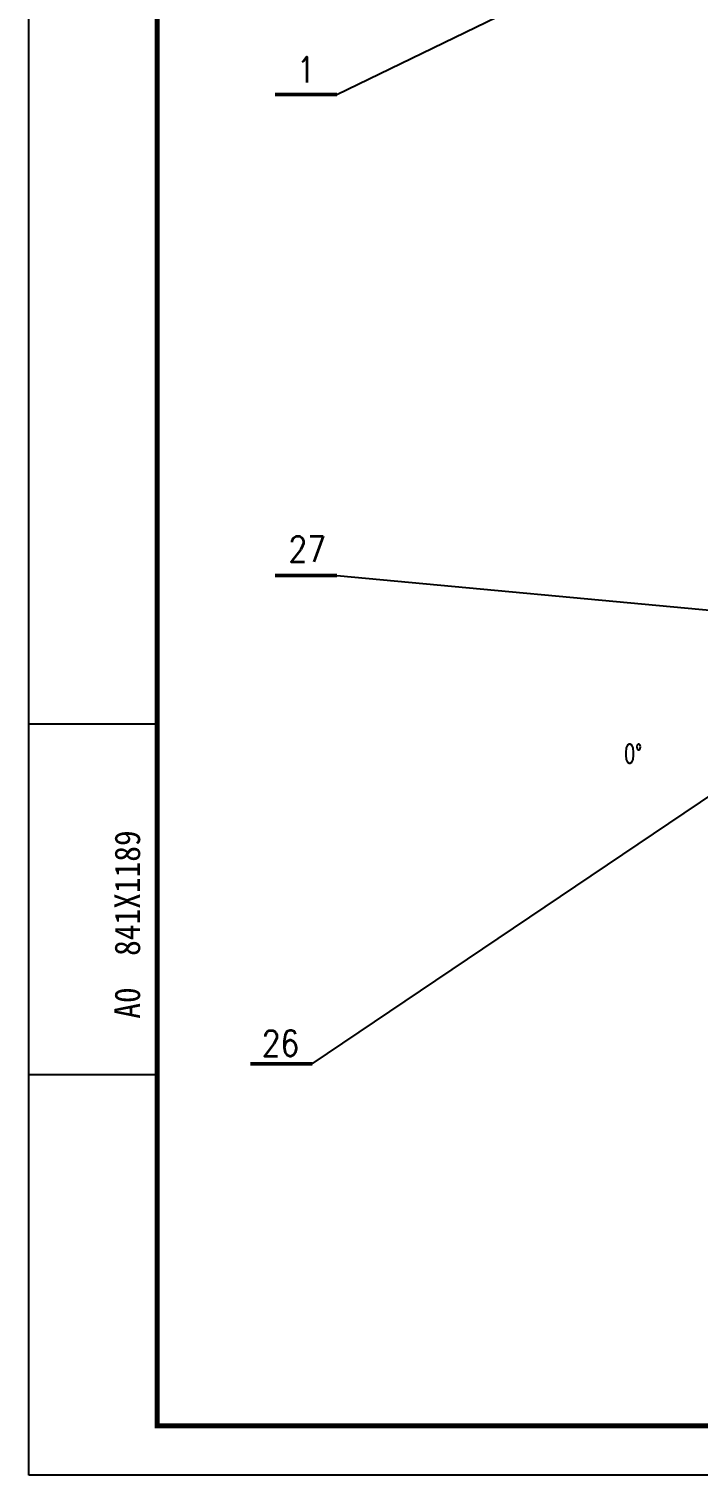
# Model space of a CAD drawing. Header units: inches. Extents: x 17 to 118917, y 16 to 84116.
# Drawn here: x 17 to 13069, y 16 to 28216 of the extents above; entities that cross this region are included whole.
import ezdxf
from ezdxf.enums import TextEntityAlignment as Align

# ---------------------------------------------------------------- set-up
doc = ezdxf.new("R2010")
doc.units = ezdxf.units.IN
doc.header["$MEASUREMENT"] = 0
doc.linetypes.add('AUSGEZOGEN', pattern=[0])
for name, color, linetype in [('02BEMASS', 3, 'AUSGEZOGEN'), ('1', 2, 'Continuous'), ('D', 4, 'Continuous')]:
    doc.layers.add(name, color=color, linetype=linetype)
doc.layers.add('2', color=1, linetype='Continuous', lineweight=50)
doc.styles.add('HYS', font='romans.shx', dxfattribs={"width": 0.85, "bigfont": 'tcc_hzdx.shx'})

msp = doc.modelspace()

# ---------------------------------------------------------------- linework, layer by layer
at = {"color": 2, "ltscale": 1000}
for p, q in [((2516.86786, 14659.65674), (16.86786, 14659.65674)), ((2516.86786, 7817.95674), (16.86786, 7817.95674))]:
    msp.add_line(p, q, dxfattribs=at)
msp.add_lwpolyline([(16.86786, 16.25674), (16.86786, 84116.25674), (118916.86786, 84116.25674), (118916.86786, 16.25674)], close=True, dxfattribs=at)
at = {"layer": '2', "ltscale": 1000}
for p, q in [((4820.07196, 26939.06764), (6020.07196, 26939.06764)), ((4820.07196, 17559.69526), (6020.07196, 17559.69526)), ((4342.0289, 8033.32804), (5542.0289, 8033.32804))]:
    msp.add_line(p, q, dxfattribs=at)
at = {"layer": '2', "lineweight": 60, "ltscale": 1000, "const_width": 100}
msp.add_lwpolyline([(2516.86786, 976.25674), (2516.86786, 83276.25674), (118016.86786, 83276.25674), (118016.86786, 976.25674)], close=True, dxfattribs=at)
at = {"layer": 'D', "ltscale": 1000}
for p, q in [((6020.07196, 26939.06764), (15685.75224, 31622.41601)), ((6020.07196, 17559.69526), (17037.63934, 16536.36832)), ((5542.0289, 8033.32804), (17871.3579, 16346.3639))]:
    msp.add_line(p, q, dxfattribs=at)

# ---------------------------------------------------------------- texts
at = {"color": 3, "width": 0.9}
msp.add_text('A0  841X1189', height=500, rotation=90, dxfattribs=at).set_placement((2185.81641, 8915.27813))
at = {"layer": '02BEMASS', "style": 'HYS', "width": 0.7}
msp.add_text('0°', height=368, dxfattribs=at).set_placement((11624.03406, 13899.3318))
at = {"layer": '1', "style": 'HYS', "width": 0.85}
for s, p in [('1', (5420.07196, 27419.07678)), ('27', (5444.89556, 18074.28778)), ('26', (4923.19296, 8438.04465))]:
    msp.add_text(s, height=500, dxfattribs=at).set_placement(p, align=Align.MIDDLE)

doc.saveas('drawing.dxf')
